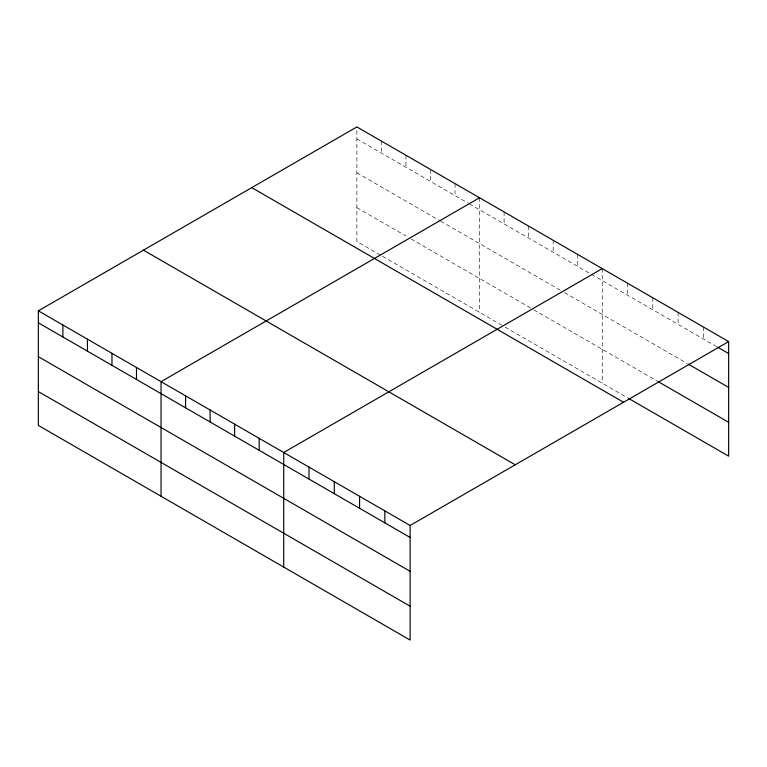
<?xml version="1.0" encoding="UTF-8"?>
<svg xmlns="http://www.w3.org/2000/svg" width="767" height="767" viewBox="0 0 767 767"><rect width="100%" height="100%" fill="white"/><g stroke="black" fill="none" stroke-linecap="round" stroke-linejoin="round"><path stroke-width="0.58" stroke-dasharray="3.83 2.88" d="M356.876 138.913L468.311 203.255M469.337 203.849L716.512 346.559M356.876 172.776L439.683 220.589M440.709 221.184L560.332 290.242M564.416 292.601L687.194 363.481M356.876 207.665L405.944 235.996M411.054 238.949L532.72 309.187M533.746 309.782L656.849 380.854M380.384 255.095L356.876 241.519L356.876 126.939M382.436 256.283L503.075 325.927M505.117 327.116L627.531 397.785M703.368 326.982L703.368 338.966M678.086 312.39L678.086 324.374M652.803 297.797L652.803 309.772M627.531 283.196L627.531 295.18M602.248 268.603L602.248 383.184M577.704 254.433L577.704 266.417M553.17 240.272L553.17 252.247M528.636 226.102L528.636 238.086M504.092 211.932L504.092 223.916M479.557 197.771L479.557 312.351M455.023 183.601L455.023 195.585M430.488 169.44L430.488 181.415M405.944 155.27L405.944 167.254M381.41 141.099L381.41 153.084"/><path stroke-width="1.15" d="M38.35 310.836L410.124 525.481L410.124 640.062L38.35 425.417L38.35 310.836L356.876 126.939L728.65 341.583L728.65 456.164L628.537 398.37M479.557 197.771L161.041 381.669L161.041 496.249M602.248 268.603L283.723 452.501L283.723 567.081M410.124 525.481L728.65 341.583M717.529 347.144L728.65 353.558M688.2 364.066L728.65 387.421M657.865 381.439L728.65 422.31M251.758 187.627L623.542 402.263M143.458 250.147L515.242 464.792M38.35 322.811L410.124 537.456M38.35 356.674L410.124 571.319M38.35 391.563L410.124 606.208M384.842 510.88L384.842 522.864M359.57 496.287L359.57 508.272M334.287 481.686L334.287 493.67M309.005 467.093L309.005 479.078M259.188 438.331L259.188 450.315M234.644 424.17L234.644 436.145M210.11 410L210.11 421.984M185.576 395.83L185.576 407.814M136.497 367.498L136.497 379.483M111.963 353.338L111.963 365.313M87.428 339.167L87.428 351.152M62.884 324.997L62.884 336.981"/></g></svg>
